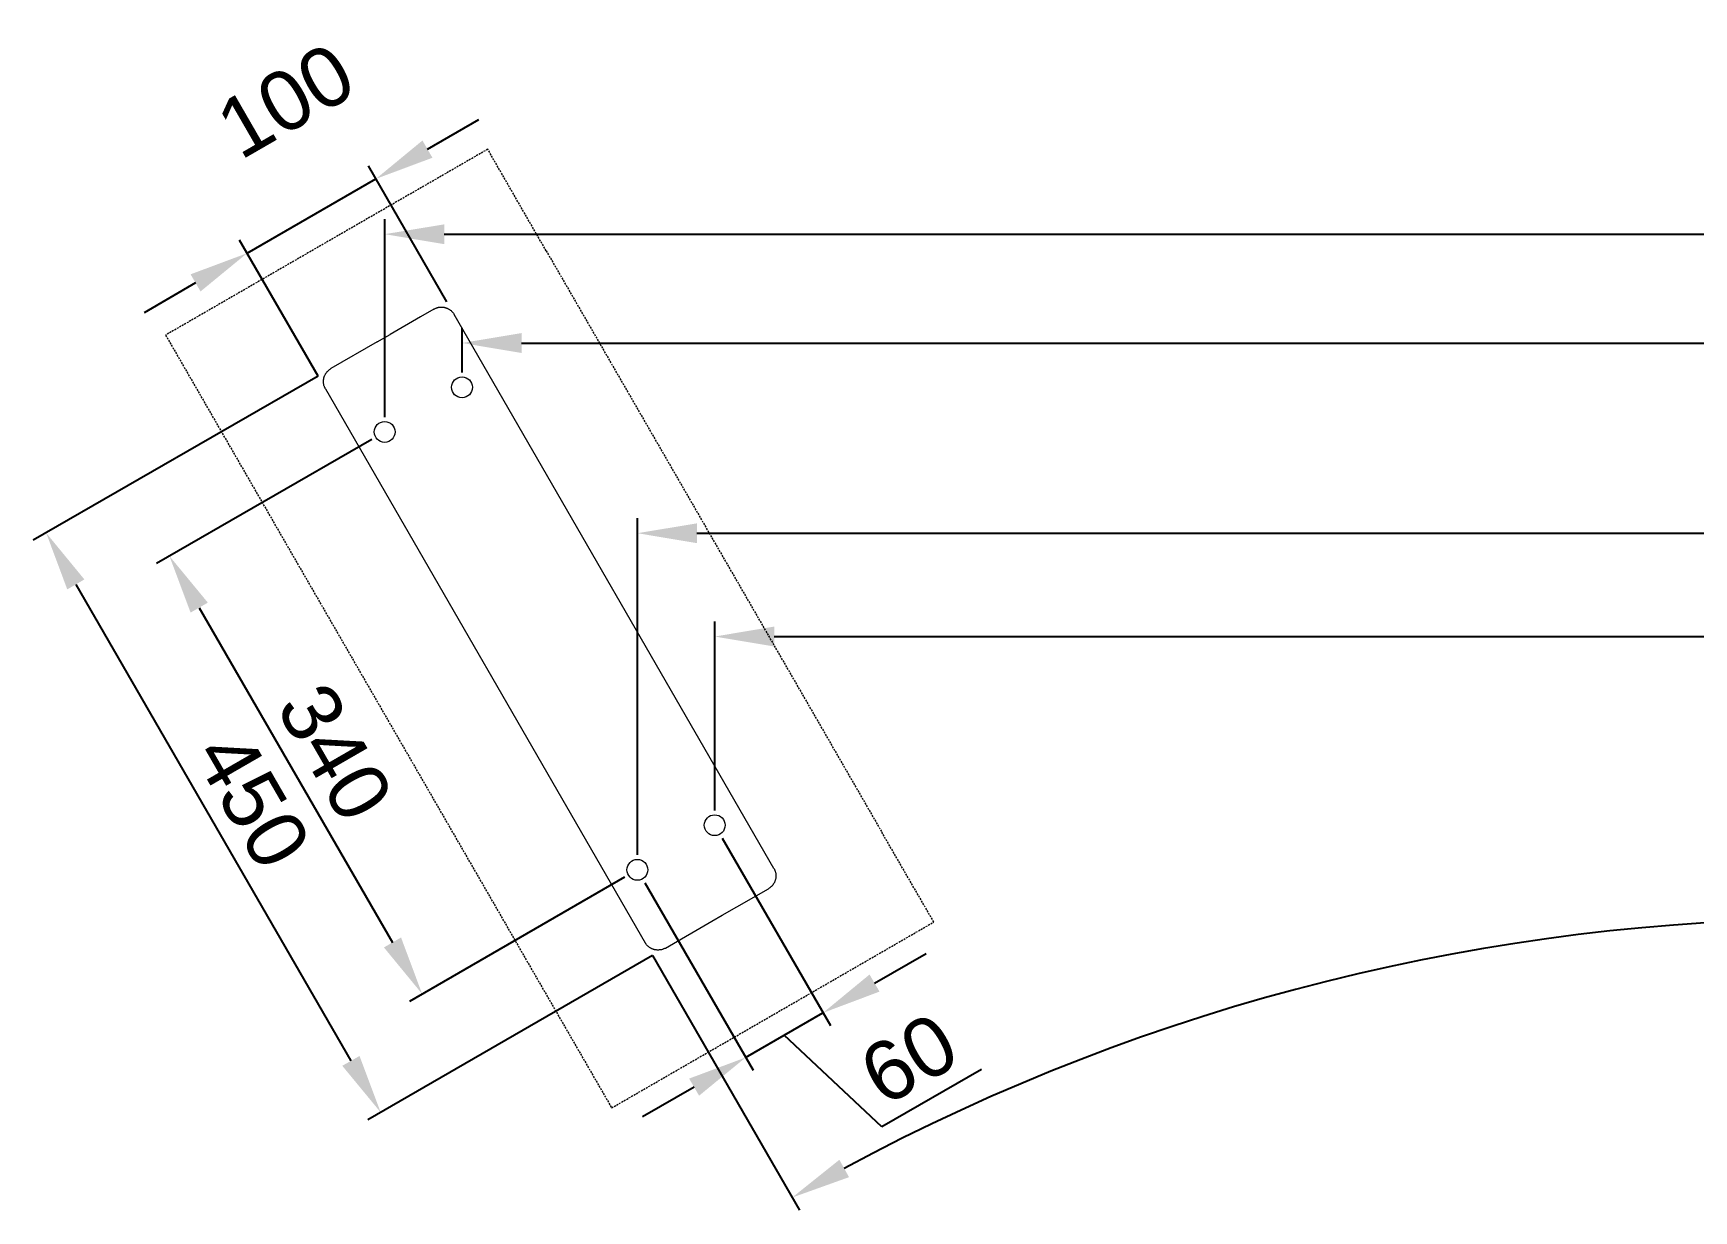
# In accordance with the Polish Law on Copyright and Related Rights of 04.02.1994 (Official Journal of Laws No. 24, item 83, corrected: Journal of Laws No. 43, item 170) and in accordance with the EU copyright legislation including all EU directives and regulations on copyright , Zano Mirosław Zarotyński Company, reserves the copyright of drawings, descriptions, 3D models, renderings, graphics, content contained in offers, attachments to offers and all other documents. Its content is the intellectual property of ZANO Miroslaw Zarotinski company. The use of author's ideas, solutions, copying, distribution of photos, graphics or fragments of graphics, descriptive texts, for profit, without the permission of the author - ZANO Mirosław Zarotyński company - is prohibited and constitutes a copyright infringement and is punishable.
# Model space of a CAD drawing. Header units: millimetres. Extents: x -427 to 4679, y -324 to 2971.
# Drawn here: x -412 to 705, y -324 to 468 of the extents above; entities that cross this region are included whole.
import ezdxf

# ---------------------------------------------------------------- set-up
doc = ezdxf.new("R2010")
doc.units = ezdxf.units.MM
doc.linetypes.add('HIDDEN', pattern=[1.905, 1.27, -0.635])
for name, color, linetype, lineweight in [('ZANO_R', 7, 'Continuous', 0), ('ZANO_R_przerywana', 7, 'HIDDEN', 0), ('ZANO_W', 1, 'Continuous', 0)]:
    doc.layers.add(name, color=color, linetype=linetype, lineweight=lineweight)
doc.styles.add('Arial', font='arial.ttf')
doc.styles.get("Standard").update_dxf_attribs({"font": 'ARIALUNI.TTF'})
doc.dimstyles.new('pl i ang', dxfattribs={"dimtxt": 50, "dimasz": 50, "dimexe": 1.25, "dimexo": 0.625, "dimgap": 10, "dimtad": 1, "dimtoh": 1, "dimtxsty": 'Standard', "dimcen": 2.5, "dimclrd": 1, "dimclre": 1, "dimclrt": 1, "dimadec": 0, "dimazin": 0, "dimtfac": 1, "dimtmove": 0, "dimatfit": 3, "dimfxl": 1, "dimarcsym": 1})

# ---------------------------------------------------------------- blocks, each defined once
blk = doc.blocks.new('*D506')
at = {"layer": 'ZANO_W', "color": 1, "lineweight": -2}
for p, q in [((46.4, -54.5), (46.4, 72.4)), ((1549.9, -54.8), (1549.9, 72.4)), ((86.4, 62.4), (1509.9, 62.4))]:
    blk.add_line(p, q, dxfattribs=at)
at = {"layer": 'ZANO_W', "color": 1}
for points in [[(86.4, 69.1), (86.4, 55.7), (46.4, 62.4)], [(1509.9, 55.7), (1509.9, 69.1), (1549.9, 62.4)]]:
    blk.add_solid(points, dxfattribs=at)
at = {"layer": 'ZANO_W', "color": 1, "insert": (798.2, 92.8), "char_height": 40, "attachment_point": 5, "style": 'Arial'}
blk.add_mtext('1504', dxfattribs=at)
blk = doc.blocks.new('*D507')
at = {"layer": 'ZANO_W', "color": 1, "lineweight": -2}
for p, q in [((-5.6, -84.5), (-5.6, 141.9)), ((1601.9, -84.9), (1601.9, 141.9)), ((34.4, 131.9), (1561.9, 131.9))]:
    blk.add_line(p, q, dxfattribs=at)
at = {"layer": 'ZANO_W', "color": 1}
for points in [[(34.4, 138.5), (34.4, 125.2), (-5.6, 131.9)], [(1561.9, 125.2), (1561.9, 138.5), (1601.9, 131.9)]]:
    blk.add_solid(points, dxfattribs=at)
at = {"layer": 'ZANO_W', "color": 1, "insert": (798.2, 162.3), "char_height": 40, "attachment_point": 5, "style": 'Arial'}
blk.add_mtext('1607', dxfattribs=at)
blk = doc.blocks.new('*D508')
at = {"layer": 'ZANO_W', "color": 1, "lineweight": -2}
for p, q in [((-123.5, 240), (-123.5, 269.8)), ((1720, 239.6), (1720, 269.8)), ((-83.5, 259.8), (1680, 259.8))]:
    blk.add_line(p, q, dxfattribs=at)
at = {"layer": 'ZANO_W', "color": 1}
for points in [[(-83.5, 266.5), (-83.5, 253.1), (-123.5, 259.8)], [(1680, 253.1), (1680, 266.5), (1720, 259.8)]]:
    blk.add_solid(points, dxfattribs=at)
at = {"layer": 'ZANO_W', "color": 1, "insert": (798.2, 290.2), "char_height": 40, "attachment_point": 5, "style": 'Arial'}
blk.add_mtext('1844', dxfattribs=at)
blk = doc.blocks.new('*D509')
at = {"layer": 'ZANO_W', "color": 1, "lineweight": -2}
for p, q in [((-175.5, 210), (-175.5, 343)), ((1771.9, 209.6), (1771.9, 343)), ((-135.5, 333), (1731.9, 333))]:
    blk.add_line(p, q, dxfattribs=at)
at = {"layer": 'ZANO_W', "color": 1}
for points in [[(-135.5, 339.6), (-135.5, 326.3), (-175.5, 333)], [(1731.9, 326.3), (1731.9, 339.6), (1771.9, 333)]]:
    blk.add_solid(points, dxfattribs=at)
at = {"layer": 'ZANO_W', "color": 1, "insert": (798.2, 363.4), "char_height": 40, "attachment_point": 5, "style": 'Arial'}
blk.add_mtext('1947', dxfattribs=at)
blk = doc.blocks.new('*D520')
at = {"layer": 'ZANO_W', "color": 1, "lineweight": -2}
for p, q in [((4.6, -152.1), (103.5, -323.5)), ((1591.7, -152.5), (1492.7, -323.8))]:
    blk.add_line(p, q, dxfattribs=at)
blk.add_arc((797.8, -1526.8), 1399.2, 61.6254, 118.3495, dxfattribs=at)
at = {"layer": 'ZANO_W', "color": 1}
for points in [[(130.2, -289.5), (136.7, -301.2), (98.5, -314.9)], [(1459.6, -301.5), (1466.1, -289.8), (1497.7, -315.2)]]:
    blk.add_solid(points, dxfattribs=at)
at = {"layer": 'ZANO_W', "color": 1, "insert": (798.2, -96.9), "char_height": 40, "attachment_point": 5, "rotation": 359.9875, "style": 'Arial'}
blk.add_mtext('60%%d', dxfattribs=at)
blk = doc.blocks.new('*D521')
at = {"layer": 'ZANO_W', "color": 1, "lineweight": -2}
for p, q in [((51.4, -73.2), (124.2, -199.3)), ((-0.6, -103.2), (72.2, -229.3)), ((153.8, -170.7), (188.5, -150.7)), ((67.2, -220.7), (119.2, -190.7)), ((158.7, -267.4), (93.2, -205.7)), ((225.8, -228.8), (158.7, -267.4)), ((32.6, -240.6), (-2.1, -260.6))]:
    blk.add_line(p, q, dxfattribs=at)
at = {"layer": 'ZANO_W', "color": 1}
for points in [[(150.5, -164.9), (157.2, -176.4), (119.2, -190.7)], [(35.9, -246.4), (29.2, -234.9), (67.2, -220.7)]]:
    blk.add_solid(points, dxfattribs=at)
at = {"layer": 'ZANO_W', "color": 1, "insert": (177, -221.8), "char_height": 40, "attachment_point": 5, "rotation": 29.9874, "style": 'Arial'}
blk.add_mtext('60', dxfattribs=at)
blk = doc.blocks.new('*D522')
at = {"layer": 'ZANO_W', "color": 1, "lineweight": -2}
for p, q in [((-184.2, 195), (-328.9, 111.5)), ((-300.2, 81.8), (-170.3, -143.3)), ((-14.2, -99.5), (-158.9, -183))]:
    blk.add_line(p, q, dxfattribs=at)
at = {"layer": 'ZANO_W', "color": 1}
for points in [[(-294.4, 85.2), (-306, 78.5), (-320.2, 116.5)], [(-176, -146.7), (-164.5, -140), (-150.3, -178)]]:
    blk.add_solid(points, dxfattribs=at)
at = {"layer": 'ZANO_W', "color": 1, "insert": (-208.9, -15.5), "char_height": 40, "attachment_point": 5, "rotation": 299.9875, "style": 'Arial'}
blk.add_mtext('340', dxfattribs=at)
blk = doc.blocks.new('*D523')
at = {"layer": 'ZANO_W', "color": 1, "lineweight": -2}
for p, q in [((-220.3, 237.6), (-411.8, 127.1)), ((-383.2, 97.5), (-198.2, -223)), ((4.6, -152.1), (-186.9, -262.6))]:
    blk.add_line(p, q, dxfattribs=at)
at = {"layer": 'ZANO_W', "color": 1}
for points in [[(-377.4, 100.8), (-388.9, 94.1), (-403.1, 132.1)], [(-204, -226.3), (-192.4, -219.7), (-178.2, -257.6)]]:
    blk.add_solid(points, dxfattribs=at)
at = {"layer": 'ZANO_W', "color": 1, "insert": (-264.3, -47.5), "char_height": 40, "attachment_point": 5, "rotation": 299.9875, "style": 'Arial'}
blk.add_mtext('450', dxfattribs=at)
blk = doc.blocks.new('*D524')
at = {"layer": 'ZANO_W', "color": 1, "lineweight": -2}
for p, q in [((-146.7, 390.2), (-112.1, 410.2)), ((-268, 320.2), (-181.4, 370.2)), ((-133.7, 287.6), (-186.4, 378.9)), ((-220.3, 237.6), (-273, 328.9)), ((-302.6, 300.2), (-337.3, 280.2))]:
    blk.add_line(p, q, dxfattribs=at)
at = {"layer": 'ZANO_W', "color": 1}
for points in [[(-150.1, 396), (-143.4, 384.4), (-181.4, 370.2)], [(-299.3, 294.5), (-306, 306), (-268, 320.2)]]:
    blk.add_solid(points, dxfattribs=at)
at = {"layer": 'ZANO_W', "color": 1, "insert": (-242.1, 422.7), "char_height": 40, "attachment_point": 5, "rotation": 29.9875, "style": 'Arial'}
blk.add_mtext('100', dxfattribs=at)

msp = doc.modelspace()

# ---------------------------------------------------------------- linework, layer by layer
at = {"layer": 'ZANO_R'}
for p, q in [((-142.4, 282.6), (-151.5, 277.3)), ((-142.4, 282.6), (-142.1, 282.8)), ((-142.1, 282.8), (-141.8, 282.9)), ((-141.8, 282.9), (-141.5, 283.1)), ((-141.5, 283.1), (-141.2, 283.2)), ((-141.2, 283.2), (-140.9, 283.3)), ((-140.9, 283.3), (-140.6, 283.4)), ((-140.6, 283.4), (-140.3, 283.5)), ((-140.3, 283.5), (-139.9, 283.6)), ((-139.9, 283.6), (-139.6, 283.7)), ((-139.6, 283.7), (-139.3, 283.8)), ((-139.3, 283.8), (-138.9, 283.8)), ((-138.9, 283.8), (-138.6, 283.9)), ((-138.6, 283.9), (-138.3, 283.9)), ((-138.3, 283.9), (-137.9, 283.9)), ((-137.9, 283.9), (-137.6, 283.9)), ((-137.6, 283.9), (-137.2, 283.9)), ((-137.2, 283.9), (-136.9, 283.9)), ((-136.9, 283.9), (-136.5, 283.9)), ((-136.5, 283.9), (-136.2, 283.9)), ((-136.2, 283.9), (-135.9, 283.8)), ((-135.9, 283.8), (-135.5, 283.8)), ((-135.5, 283.8), (-135.2, 283.7)), ((-135.2, 283.7), (-134.8, 283.6)), ((-134.8, 283.6), (-134.5, 283.5)), ((-134.5, 283.5), (-134.2, 283.4)), ((-134.2, 283.4), (-133.9, 283.3)), ((-133.9, 283.3), (-133.5, 283.2)), ((-133.5, 283.2), (-133.2, 283)), ((-133.2, 283), (-132.9, 282.9)), ((-132.9, 282.9), (-132.6, 282.7)), ((-132.6, 282.7), (-132.3, 282.6)), ((-132.3, 282.6), (-132, 282.4)), ((-132, 282.4), (-131.7, 282.2)), ((-131.7, 282.2), (-131.4, 282)), ((-131.4, 282), (-131.2, 281.8)), ((-131.2, 281.8), (-130.9, 281.6)), ((-130.9, 281.6), (-130.6, 281.3)), ((-130.6, 281.3), (-130.4, 281.1)), ((-130.4, 281.1), (-130.2, 280.9)), ((-130.2, 280.9), (-129.9, 280.6)), ((-129.9, 280.6), (-129.7, 280.4)), ((-129.7, 280.4), (-129.5, 280.1)), ((-129.5, 280.1), (-129.3, 279.8)), ((-129.3, 279.8), (-129.1, 279.5)), ((-129.1, 279.5), (-128.9, 279.2)), ((-128.9, 279.2), (-128.7, 278.9)), ((-151.5, 277.3), (-171.9, 265.6)), ((86.2, -93.5), (-128.7, 278.9)), ((-180.5, 260.6), (-211.7, 242.6)), ((-180.5, 260.6), (-171.9, 265.6)), ((-216.7, 234.2), (-216.6, 234.5)), ((-216.6, 235.2), (-216.5, 235.6)), ((-216.6, 234.9), (-216.6, 235.2)), ((-216.6, 234.5), (-216.6, 234.9)), ((-216.5, 235.9), (-216.4, 236.2)), ((-216.5, 235.6), (-216.5, 235.9)), ((-216.4, 236.2), (-216.3, 236.6)), ((-216.3, 236.6), (-216.2, 236.9)), ((-216.2, 236.9), (-216.1, 237.2)), ((-216.1, 237.2), (-216, 237.5)), ((-216, 237.5), (-215.9, 237.8)), ((-215.9, 237.8), (-215.7, 238.2)), ((-215.7, 238.2), (-215.6, 238.5)), ((-215.6, 238.5), (-215.4, 238.8)), ((-215.4, 238.8), (-215.3, 239.1)), ((-215.3, 239.1), (-215.1, 239.4)), ((-215.1, 239.4), (-214.9, 239.6)), ((-214.9, 239.6), (-214.7, 239.9)), ((-214.7, 239.9), (-214.5, 240.2)), ((-214.5, 240.2), (-214.3, 240.5)), ((-214.3, 240.5), (-214, 240.7)), ((-214, 240.7), (-213.8, 241)), ((-213.8, 241), (-213.6, 241.2)), ((-213.6, 241.2), (-213.3, 241.4)), ((-213.3, 241.4), (-213.1, 241.6)), ((-213.1, 241.6), (-212.8, 241.9)), ((-212.8, 241.9), (-212.5, 242.1)), ((-212.5, 242.1), (-212.2, 242.3)), ((-212.2, 242.3), (-212, 242.4)), ((-212, 242.4), (-211.7, 242.6)), ((-216.7, 233.9), (-216.7, 234.2)), ((-216.7, 233.5), (-216.7, 233.9)), ((-216.6, 233.2), (-216.7, 233.5)), ((-216.6, 232.8), (-216.6, 233.2)), ((-216.6, 232.5), (-216.6, 232.8)), ((-216.5, 232.2), (-216.6, 232.5)), ((-216.4, 231.8), (-216.5, 232.2)), ((-216.4, 231.5), (-216.4, 231.8)), ((-216.3, 231.2), (-216.4, 231.5)), ((-216.2, 230.8), (-216.3, 231.2)), ((-216, 230.5), (-216.2, 230.8)), ((-215.9, 230.2), (-216, 230.5)), ((-215.8, 229.9), (-215.9, 230.2)), ((-215.6, 229.6), (-215.8, 229.9)), ((-215.5, 229.3), (-215.6, 229.6)), ((-215.3, 229), (-215.5, 229.3)), ((-215.3, 229), (-0.4, -143.5)), ((86.2, -93.5), (86.4, -93.8)), ((86.4, -93.8), (86.5, -94.1)), ((86.5, -94.1), (86.7, -94.4)), ((86.7, -94.4), (86.8, -94.7)), ((86.8, -94.7), (86.9, -95)), ((86.9, -95), (87, -95.4)), ((87, -95.4), (87.1, -95.7)), ((87.1, -95.7), (87.2, -96)), ((87.2, -96), (87.3, -96.3)), ((87.3, -96.3), (87.4, -96.7)), ((87.4, -100.4), (87.3, -100.7)), ((87.4, -96.7), (87.4, -97)), ((87.4, -97), (87.5, -97.4)), ((87.5, -99.7), (87.4, -100.1)), ((87.4, -100.1), (87.4, -100.4)), ((87.5, -97.4), (87.5, -97.7)), ((87.5, -97.7), (87.5, -98)), ((87.5, -98), (87.5, -98.4)), ((87.5, -98.4), (87.5, -98.7)), ((87.5, -98.7), (87.5, -99.1)), ((87.5, -99.1), (87.5, -99.4)), ((87.5, -99.4), (87.5, -99.7)), ((51.4, -125.1), (82.5, -107.2)), ((82.8, -107), (82.5, -107.2)), ((83.1, -106.8), (82.8, -107)), ((83.4, -106.6), (83.1, -106.8)), ((83.7, -106.4), (83.4, -106.6)), ((83.9, -106.2), (83.7, -106.4)), ((84.2, -106), (83.9, -106.2)), ((84.5, -105.7), (84.2, -106)), ((84.7, -105.5), (84.5, -105.7)), ((84.9, -105.2), (84.7, -105.5)), ((85.2, -105), (84.9, -105.2)), ((85.4, -104.7), (85.2, -105)), ((85.6, -104.4), (85.4, -104.7)), ((85.8, -104.2), (85.6, -104.4)), ((86, -103.9), (85.8, -104.2)), ((86.1, -103.6), (86, -103.9)), ((86.3, -103.3), (86.1, -103.6)), ((86.5, -103), (86.3, -103.3)), ((86.6, -102.7), (86.5, -103)), ((86.8, -102.4), (86.6, -102.7)), ((86.9, -102.1), (86.8, -102.4)), ((87, -101.7), (86.9, -102.1)), ((87.1, -101.4), (87, -101.7)), ((87.2, -101.1), (87.1, -101.4)), ((87.3, -100.7), (87.2, -101.1)), ((13.3, -147.1), (44.4, -129.1)), ((44.4, -129.1), (51.4, -125.1)), ((-0.2, -143.8), (-0.4, -143.5)), ((0, -144.1), (-0.2, -143.8)), ((0.1, -144.3), (0, -144.1)), ((0.4, -144.6), (0.1, -144.3)), ((0.6, -144.9), (0.4, -144.6)), ((0.8, -145.1), (0.6, -144.9)), ((1, -145.4), (0.8, -145.1)), ((1.3, -145.6), (1, -145.4)), ((1.5, -145.9), (1.3, -145.6)), ((1.8, -146.1), (1.5, -145.9)), ((2, -146.3), (1.8, -146.1)), ((2.3, -146.5), (2, -146.3)), ((2.6, -146.7), (2.3, -146.5)), ((2.9, -146.9), (2.6, -146.7)), ((3.2, -147.1), (2.9, -146.9)), ((3.5, -147.2), (3.2, -147.1)), ((3.8, -147.4), (3.5, -147.2)), ((4.1, -147.6), (3.8, -147.4)), ((4.4, -147.7), (4.1, -147.6)), ((4.7, -147.8), (4.4, -147.7)), ((5, -147.9), (4.7, -147.8)), ((5.3, -148), (5, -147.9)), ((5.7, -148.1), (5.3, -148)), ((6, -148.2), (5.7, -148.1)), ((6.3, -148.3), (6, -148.2)), ((6.7, -148.3), (6.3, -148.3)), ((7, -148.4), (6.7, -148.3)), ((7.3, -148.4), (7, -148.4)), ((7.7, -148.5), (7.3, -148.4)), ((8, -148.5), (7.7, -148.5)), ((8.4, -148.5), (8, -148.5)), ((8.7, -148.5), (8.4, -148.5)), ((9, -148.4), (8.7, -148.5)), ((9.4, -148.4), (9, -148.4)), ((9.7, -148.4), (9.4, -148.4)), ((10.1, -148.3), (9.7, -148.4)), ((10.4, -148.2), (10.1, -148.3)), ((10.7, -148.2), (10.4, -148.2)), ((11.1, -148.1), (10.7, -148.2)), ((11.4, -148), (11.1, -148.1)), ((11.7, -147.9), (11.4, -148)), ((12, -147.7), (11.7, -147.9)), ((12.3, -147.6), (12, -147.7)), ((12.6, -147.5), (12.3, -147.6)), ((13, -147.3), (12.6, -147.5)), ((13.3, -147.1), (13, -147.3))]:
    msp.add_line(p, q, dxfattribs=at)
for centre in [(-123.5, 230), (-175.5, 200), (46.4, -64.5), (-5.6, -94.5)]:
    msp.add_circle(centre, 7, dxfattribs=at)
at = {"layer": 'ZANO_R_przerywana'}
for p, q in [((-106.2, 390.1), (-322.8, 265.1)), ((-66.9, 321.8), (-106.2, 390.1)), ((-66.9, 321.8), (158.6, -68.9)), ((-322.8, 265.1), (-22.9, -254.6)), ((193.7, -129.6), (158.6, -68.9)), ((-22.9, -254.6), (193.7, -129.6))]:
    msp.add_line(p, q, dxfattribs=at)

# ---------------------------------------------------------------- dimensions: what is measured, and where the dimension line sits
at = {"layer": 'ZANO_W'}
for p1, p2, distance, picture, middle in [((-215.3, 229), (-128.7, 278.9), 105.4, '*D524', (-242.1, 422.7)), ((-211.7, 242.6), (13.3, -147.1), -221.1, '*D523', (-264.3, -47.5)), ((-175.5, 200), (-5.6, -94.5), -167.1, '*D522', (-208.9, -15.5)), ((-5.6, -94.5), (46.4, -64.5), -145.6, '*D521', (152.2, -236.1))]:
    dim = msp.add_aligned_dim(p1=p1, p2=p2, distance=distance, dimstyle='pl i ang', override={"dimtxt": 40, "dimasz": 40, "dimexe": 10, "dimexo": 10, "dimtoh": 0, "dimdec": 0, "dimtxsty": 'Arial', "dimtdec": 0, "dimtmove": 1}, dxfattribs=at)
    dim.commit()
    dim.dimension.update_dxf_attribs({"geometry": picture, "text_midpoint": middle})
for base, p1, p2, picture, middle in [((1771.9, 333), (-175.5, 200), (1771.9, 199.6), '*D509', (798.2, 363.4)), ((1719.9945, 259.8086), (-123.5436, 229.9728), (1719.9945, 229.5705), '*D508', (798.2254, 290.2315)), ((1601.8843, 131.8777), (-5.5766, -94.5005), (1601.8843, -94.8534), '*D507', (798.1539, 162.3006)), ((1549.9301, 62.3857), (46.3915, -64.5119), (1549.9301, -64.841), '*D506', (798.1608, 92.8086))]:
    dim = msp.add_linear_dim(base=base, p1=p1, p2=p2, dimstyle='pl i ang', override={"dimtxt": 40, "dimasz": 40, "dimexe": 10, "dimexo": 10, "dimtoh": 0, "dimdec": 0, "dimtxsty": 'Arial', "dimtdec": 0, "dimtmove": 1}, dxfattribs=at)
    dim.commit()
    dim.dimension.update_dxf_attribs({"geometry": picture, "text_midpoint": middle})
dim = msp.add_angular_dim_2l(base=(1041.1, -148.9), line1=((1596.7, -143.8), (1811.8, 228.5)), line2=((-215.3, 229), (-0.4, -143.5)), dimstyle='pl i ang', override={"dimtxt": 40, "dimasz": 40, "dimexe": 10, "dimexo": 10, "dimtoh": 0, "dimdec": 0, "dimtxsty": 'Arial', "dimtdec": 0, "dimtmove": 1}, dxfattribs=at)
dim.commit()
dim.dimension.update_dxf_attribs({"geometry": '*D520', "text_midpoint": (798.2, -96.9)})

doc.saveas('drawing.dxf')
